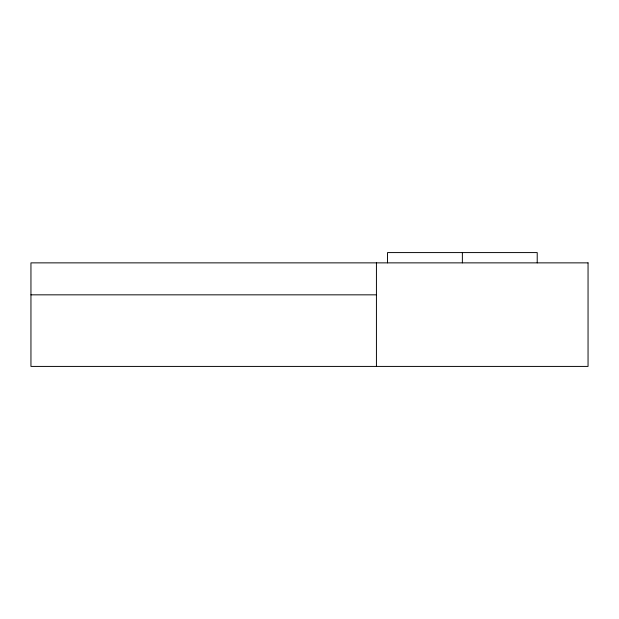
<?xml version="1.0" encoding="UTF-8"?>
<svg xmlns="http://www.w3.org/2000/svg" width="619" height="619" viewBox="0 0 619 619"><rect width="100%" height="100%" fill="white"/><g stroke="black" fill="none" stroke-linecap="round" stroke-linejoin="round"><path stroke-width="0.93" d="M30.95 294.837L376.429 294.837M537.215 262.866L537.215 252.583L387.533 252.583L387.533 262.866M462.37 252.583L462.37 262.866M376.429 262.866L376.429 366.417M588.05 262.866L30.95 262.866L30.95 366.417L588.05 366.417L588.05 262.866"/></g></svg>
